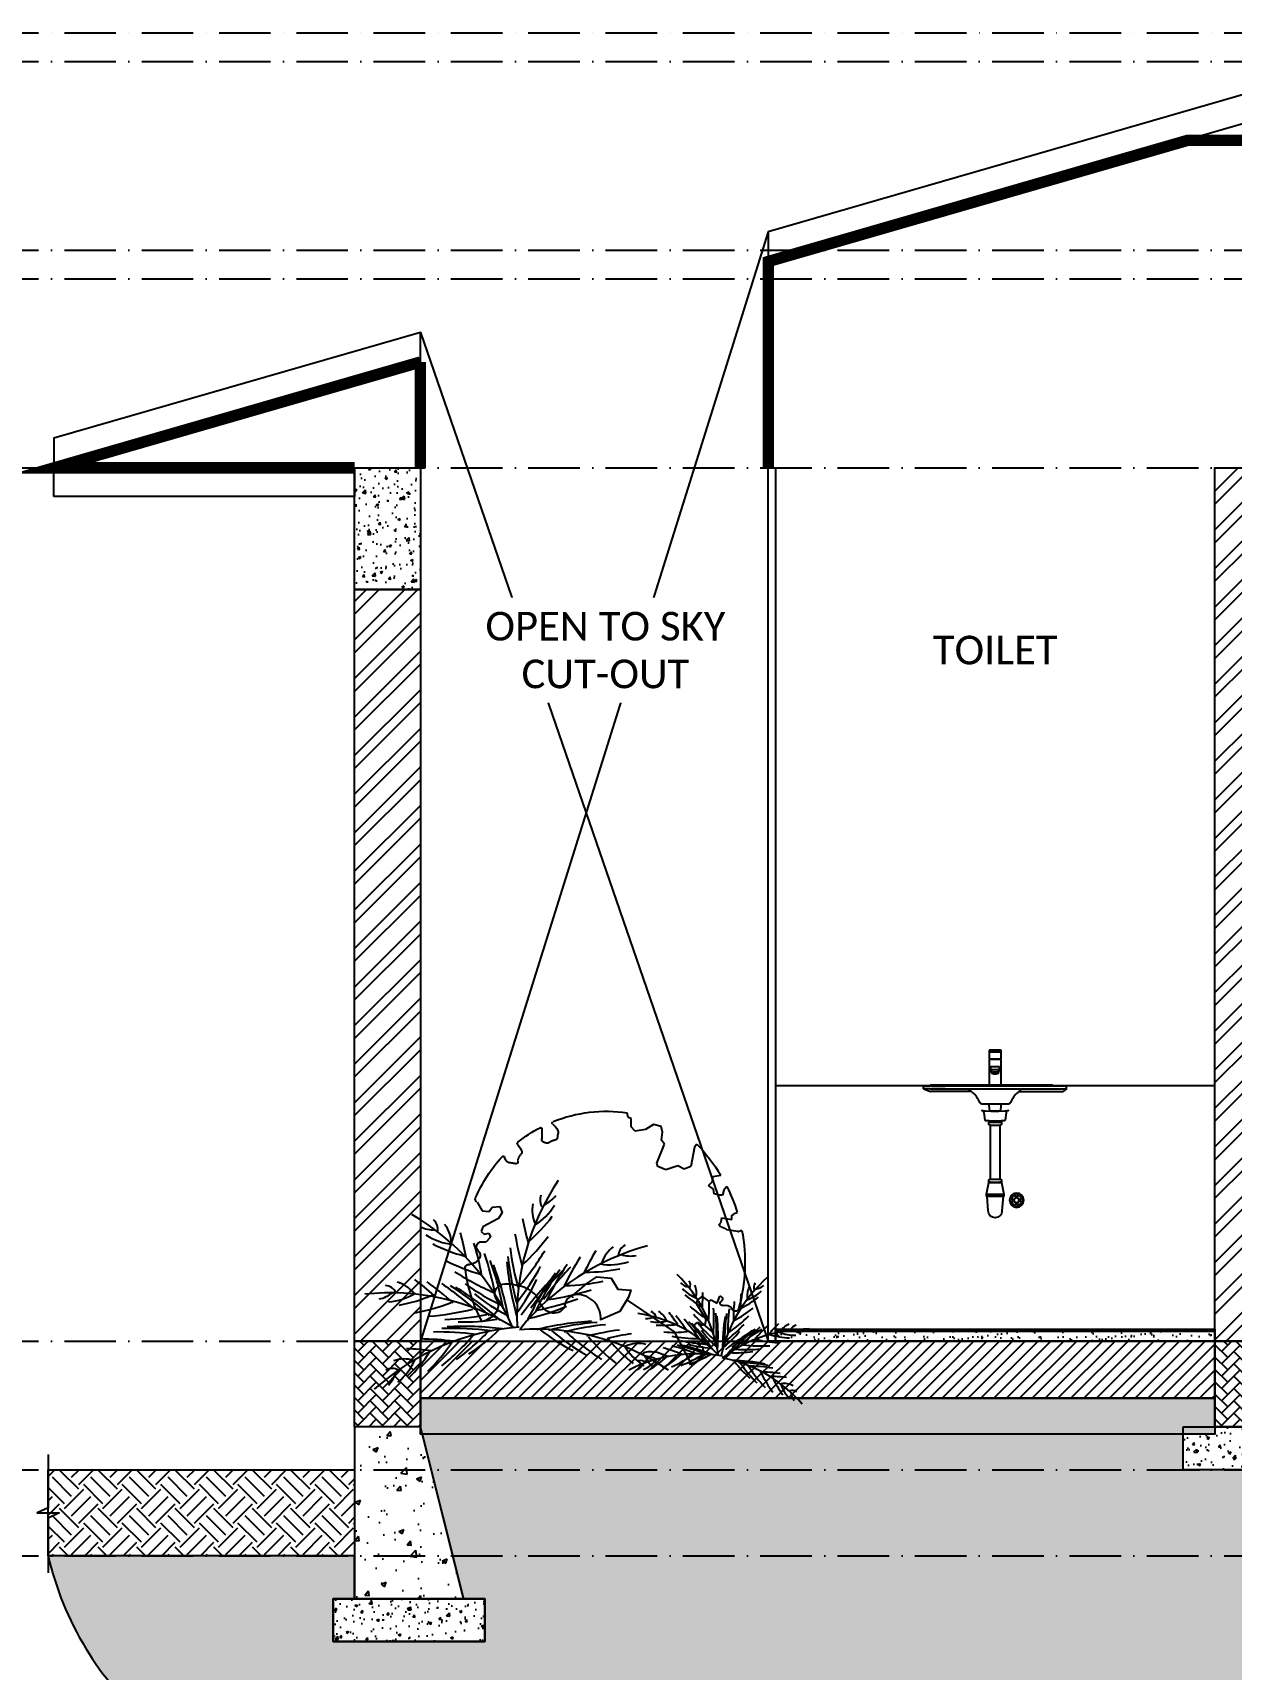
# Model space of a CAD drawing. Header units: millimetres. Extents: x -3567 to 83618, y -21481 to 19784.
# Drawn here: x 30676 to 34863, y -18099 to -12382 of the extents above; entities that cross this region are included whole.
import ezdxf
from ezdxf.xclip import XClip

# ---------------------------------------------------------------- set-up
doc = ezdxf.new("R2010")
doc.units = ezdxf.units.MM
doc.header["$LTSCALE"] = 150
doc.header["$XCLIPFRAME"] = 0
doc.linetypes.add('ACAD_ISO10W100', pattern=[18, 12, -3, 0, -3])
for name, color, linetype in [('ad-Elevation 10', 8, 'Continuous'), ('ad-Glass Sectionline', 140, 'Continuous'), ('ad-Grid', 8, 'ACAD_ISO10W100'), ('ad-Lawn', 65, 'Continuous'), ('ad-Slab', 3, 'Continuous'), ('ad-Text main', 7, 'Continuous'), ('ad-Tile', 120, 'Continuous'), ('ad-Toilet fixtures', 8, 'Continuous'), ('ad-Wall', 240, 'Continuous'), ('ad-Wall hatch', 8, 'Continuous')]:
    doc.layers.add(name, color=color, linetype=linetype)
for name, color, linetype, true_color in [('ad-Landscape', 7, 'Continuous', 0x007f00), ('ad-Primary Roof', 5, 'Continuous', 0x0000ff), ('ad-Ridge', 7, 'Continuous', 0xa56752)]:
    doc.layers.add(name, color=color, linetype=linetype, true_color=true_color)
doc.styles.get("Standard").update_dxf_attribs({"font": 'calibril.ttf'})

# ---------------------------------------------------------------- blocks, each defined once
blk = doc.blocks.new('zw$38DE')
at = {"layer": 'ad-Grid', "ltscale": 0.1}
for points in [[(-27431.1, 4570), (0, 4570)], [(-27431.1, 4470), (-2459.8, 4470), (-2319.6, 4127), (0, 4127)], [(-27431.1, 3810), (0, 3810)], [(-27431.1, 3710), (-2459.8, 3710), (-2319.6, 3367), (0, 3367)], [(-27431.1, 3050), (0, 3050)], [(-27431.1, 0), (0, 0)], [(-27431.1, -450), (0, -450)], [(-27431.1, -750), (-2459.8, -750), (-2319.6, -1093), (0, -1093)]]:
    blk.add_lwpolyline(points, dxfattribs=at)
blk = doc.blocks.new('A$Ccf68a1fe')
at = {"layer": 'ad-Wall hatch', "transparency": 33554687}
h = blk.add_hatch(dxfattribs=at)
h.set_pattern_fill('AR-HBONE', color=256, scale=0.3)
h.set_pattern_definition([(45, (-7e-12, -350), (1e-14, 43.1052), [91.44, -30.48]), (135, (21.553, -328.447), (2e-14, 43.1052), [91.44, -30.48])])
h.paths.add_polyline_path([(0, 0), (230, 0), (230, -300), (0, -300)])
at = {"layer": 'ad-Slab'}
blk.add_lwpolyline([(0, 0), (230, 0), (230, -300), (0, -300), (0, 0)], dxfattribs=at)
blk = doc.blocks.new('A$C46166ea8')
at = {"layer": 'ad-Wall hatch', "transparency": 33554687}
h = blk.add_hatch(dxfattribs=at)
h.set_pattern_fill('AR-CONC', color=256, scale=0.5)
h.set_pattern_definition([(50, (-110, -450), (91.092, -7.97), [9.525, -104.775]), (355, (-110, -450), (-17.622, 95.528), [7.62, -83.82]), (100.451, (-102.41, -450.66), (73.47, 87.559), [8.095, -89.045]), (46.184, (-110, -424.6), (135.54, -21.02), [14.287, -157.162]), (96.636, (-98.7, -426.35), (118.702, 123.713), [12.143, -133.568]), (351.184, (-110, -424.6), (118.7, 123.713), [11.43, -125.73]), (21, (-97.3, -430.95), (75.807, -51.133), [9.525, -104.775]), (326, (-97.3, -430.95), (30.901, 92.094), [7.62, -83.82]), (71.451, (-90.98, -435.21), (106.708, 40.961), [8.095, -89.045]), (37.5, (-110, -450), (1.5443, 42.2775), [0, -82.804, 0, -85.09, 0, -84.1375]), (7.5, (-110, -450), (33.41, 50.0903), [0, -48.514, 0, -80.899, 0, -32.0675]), (327.5, (-138.32, -450), (67.7953, -2.8644), [0, -31.75, 0, -99.06, 0, -131.445]), (317.5, (-151.02, -450), (74.0646, 12.713), [0, -41.275, 0, -65.786, 0, -93.345])])
h.paths.add_polyline_path([(-110, -300), (340, -300), (340, -450), (-110, -450)])
at = {"layer": 'ad-Slab'}
blk.add_lwpolyline([(-110, -300), (340, -300), (340, -450), (-110, -450)], close=True, dxfattribs=at)
blk.add_blockref('A$Ccf68a1fe', (0, 0), dxfattribs=at)
blk = doc.blocks.new('A$Cbf25d250')
at = {"layer": 'ad-Wall hatch', "transparency": 33554687}
h = blk.add_hatch(dxfattribs=at)
h.set_pattern_fill('AR-CONC', color=256, angle=360)
h.set_pattern_definition([(50, (-34434.51, 17846.05), (182.18467, -15.9391), [19.05, -209.55]), (355, (-34434.51, 17846.05), (-35.2434, 191.05685), [15.24, -167.6406]), (100.45144, (-34419.33, 17844.72), (146.94125, 175.11775), [16.19, -178.09024]), (46.1842, (-34434.5, 17896.85), (271.079, -42.0423), [28.575, -314.325]), (96.63556, (-34411.92, 17893.34), (237.4041, 247.4261), [24.285, -267.1356]), (351.18415, (-34434.5, 17896.85), (237.4041, 247.4261), [22.86, -251.4597]), (21, (-34409.11, 17884.15), (151.6144, -102.2652), [19.05, -209.55]), (326, (-34409.11, 17884.15), (61.802, 184.188), [15.24, -167.64]), (71.45145, (-34396.48, 17875.62), (213.4164, 81.9228), [16.19, -178.0899]), (37.5, (-34434.51, 17846.046), (3.0886, 84.55504), [0, -165.608, 0, -170.18, 0, -168.275]), (7.5, (-34434.51, 17846.05), (66.81966, 100.18057), [0, -97.028, 0, -161.798, 0, -64.135]), (327.5, (-34491.15, 17846.046), (135.5906, -5.72874), [0, -63.5, 0, -198.12, 0, -262.89]), (317.5, (-34516.55, 17846.05), (148.12918, 25.4265), [0, -82.55, 0, -131.572, 0, -186.69])])
h.paths.add_polyline_path([(230, -300), (0, -300), (0, -900), (380, -900)])
h = blk.add_hatch(dxfattribs=at)
h.set_pattern_fill('AR-CONC', color=256, scale=0.5, angle=360)
h.set_pattern_definition([(50, (-93712.57, 20339.015), (91.092334, -7.96954), [9.525, -104.775]), (355, (-93712.57, 20339.02), (-17.62171, 95.52842), [7.62, -83.82029]), (100.45144, (-93704.98, 20338.35), (73.47062, 87.558876), [8.095, -89.04512]), (46.1842, (-93712.57, 20364.42), (135.53952, -21.02116), [14.2875, -157.1625]), (96.63556, (-93701.27, 20362.66), (118.70207, 123.71306), [12.14251, -133.5678]), (351.18415, (-93712.57, 20364.42), (118.70207, 123.71306), [11.42998, -125.72987]), (21, (-93699.87, 20358.065), (75.807196, -51.1326), [9.525, -104.775]), (326, (-93699.87, 20358.07), (30.90101, 92.09398), [7.62, -83.82]), (71.45144, (-93693.55, 20353.8), (106.70821, 40.961384), [8.095, -89.04497]), (37.5, (-93712.568, 20339.015), (1.544302, 42.277519), [0, -82.804, 0, -85.09, 0, -84.1375]), (7.5, (-93712.57, 20339.015), (33.409831, 50.090287), [0, -48.514, 0, -80.899, 0, -32.0675]), (327.5, (-93740.89, 20339.015), (67.795298, -2.864372), [0, -31.75, 0, -99.06, 0, -131.445]), (317.5, (-93753.59, 20339.015), (74.06459, 12.713246), [0, -41.275, 0, -65.786, 0, -93.345])])
h.paths.add_polyline_path([(-75, -1050), (455, -1050), (455, -900), (-75, -900)])
at = {"layer": 'ad-Slab'}
for points in [[(230, -300), (0, -300), (0, -900), (380, -900)], [(-75, -1050), (455, -1050), (455, -900), (-75, -900)]]:
    blk.add_lwpolyline(points, close=True, dxfattribs=at)
blk.add_blockref('A$Ccf68a1fe', (0, 0), dxfattribs=at)
blk = doc.blocks.new('A$C7a93c697')
at = {"layer": 'ad-Elevation 10', "transparency": 33554559}
h = blk.add_hatch(dxfattribs=at)
h.set_pattern_fill('EARTH', color=256, scale=25, angle=45)
h.set_pattern_definition([(45, (-65966.8, 18746.05), (9e-14, 224.5064), [158.75, -158.75]), (45, (-66008.9, 18788.14), (9e-14, 224.5064), [158.75, -158.75]), (45, (-66050.99, 18830.24), (9e-14, 224.5064), [158.75, -158.75]), (135, (-66050.99, 18858.3), (-224.5064, 9e-14), [158.75, -158.75]), (135, (-66008.9, 18900.4), (-224.5064, 9e-14), [158.75, -158.75]), (135, (-65966.8, 18942.49), (-224.5064, 9e-14), [158.75, -158.75])])
edge = h.paths.add_edge_path()
edge.add_line((15440, -350), (15440, -125))
edge.add_line((15440, -125), (13620, -125))
edge.add_line((13620, -125), (13620, -300))
edge.add_line((13620, -300), (13730, -300))
edge.add_line((13730, -300), (13730, -450))
edge.add_line((13730, -450), (13280, -450))
edge.add_line((13280, -450), (13280, -325))
edge.add_line((13280, -325), (10715, -325))
edge.add_line((10715, -325), (10715, -450))
edge.add_line((10715, -450), (10265, -450))
edge.add_line((10265, -450), (10265, -300))
edge.add_line((10265, -300), (10375, -300))
edge.add_line((10375, -300), (10375, -125))
edge.add_line((10375, -125), (9105, -125))
edge.add_line((9105, -125), (9105, -300))
edge.add_line((9105, -300), (9215, -300))
edge.add_line((9215, -300), (9215, -450))
edge.add_line((9215, -450), (8765, -450))
edge.add_line((8765, -450), (8765, -300))
edge.add_line((8765, -300), (8875, -300))
edge.add_line((8875, -300), (8875, -125))
edge.add_line((8875, -125), (8090, -125))
edge.add_line((8090, -125), (8090, -425))
edge.add_line((8090, -425), (5760, -425))
edge.add_line((5760, -425), (5760, -125))
edge.add_line((5760, -125), (4975, -125))
edge.add_line((4975, -125), (4975, -350))
edge.add_line((4975, -350), (5085, -350))
edge.add_line((5085, -350), (5085, -500))
edge.add_line((5085, -500), (4635, -500))
edge.add_line((4635, -500), (4635, -350))
edge.add_line((4635, -350), (4745, -350))
edge.add_line((4745, -350), (4745, -125))
edge.add_line((4745, -125), (3235, -125))
edge.add_line((3235, -125), (3235, -300))
edge.add_line((3235, -300), (3345, -300))
edge.add_line((3345, -300), (3345, -450))
edge.add_line((3345, -450), (2895, -450))
edge.add_line((2895, -450), (2895, -325))
edge.add_line((2895, -325), (236.2, -325))
edge.add_line((236.2, -325), (380, -900))
edge.add_line((380, -900), (455, -900))
edge.add_line((455, -900), (455, -1050))
edge.add_line((455, -1050), (-75, -1050))
edge.add_line((-75, -1050), (-75, -900))
edge.add_line((-75, -900), (0, -900))
edge.add_line((0, -900), (0, -750))
edge.add_line((0, -750), (-1070.5, -750))
edge.add_arc((-0.1, -503.2), 1098.5, 192.9831, 229.3833)
edge.add_arc((714.1, 501.2), 2328.5, 232.1325, 264.6824)
edge.add_line((498.3, -1817.3), (17766.5, -1817.3))
edge.add_arc((17823.6, 237.9), 2056, 268.4076, 296.7741)
edge.add_arc((18358.9, -772.1), 913.5, 295.3385, 332.067)
edge.add_line((19165.9, -1200), (18670, -1200))
edge.add_line((18670, -1200), (18670, -1050))
edge.add_line((18670, -1050), (18370, -1050))
edge.add_line((18370, -1050), (18370, -900))
edge.add_line((18370, -900), (18070, -900))
edge.add_line((18070, -900), (18070, -750))
edge.add_line((18070, -750), (15670, -750))
edge.add_line((15670, -750), (15670, -950))
edge.add_line((15670, -950), (15745, -950))
edge.add_line((15745, -950), (15745, -1100))
edge.add_line((15745, -1100), (15215, -1100))
edge.add_line((15215, -1100), (15215, -950))
edge.add_line((15215, -950), (15290, -950))
edge.add_line((15290, -950), (15440, -350))
at = {"layer": 'ad-Lawn', "transparency": 33554559}
h = blk.add_hatch(dxfattribs=at)
h.set_pattern_fill('EARTH', color=256, scale=15, angle=45)
h.set_pattern_definition([(45, (9284.6, -750), (7e-14, 134.7038), [95.25, -95.25]), (45, (9259.35, -724.74), (7e-14, 134.7038), [95.25, -95.25]), (45, (9234.09, -699.49), (7e-14, 134.7038), [95.25, -95.25]), (135, (9234.09, -682.65), (-134.7038, 7e-14), [95.25, -95.25]), (135, (9259.35, -657.39), (-134.7038, 7e-14), [95.25, -95.25]), (135, (9284.6, -632.13), (-134.7038, 7e-14), [95.25, -95.25])])
h.paths.add_polyline_path([(-1070.5, -450), (0, -450), (0, -750), (-1070.5, -750)])
at = {"layer": 'ad-Wall hatch', "transparency": 33554687}
h = blk.add_hatch(dxfattribs=at)
h.set_pattern_fill('ANSI31', color=256, scale=10)
h.set_pattern_definition([(45, (-34284.51, 18746.046), (-22.45064, 22.45064), [])])
h.paths.add_polyline_path([(230, 0), (3005, 0), (3005, -200), (230, -200)])
h = blk.add_hatch(dxfattribs=at)
h.set_pattern_fill('AR-CONC', color=256, scale=0.5)
h.set_pattern_definition([(50, (-34284.51, 18546.046), (91.09233, -7.96954), [9.525, -104.775]), (355, (-34284.51, 18546.05), (-17.62171, 95.52842), [7.62, -83.8203]), (100.45144, (-34276.92, 18545.38), (73.47062, 87.55888), [8.095, -89.04512]), (46.1842, (-34284.51, 18571.45), (135.53952, -21.02116), [14.2875, -157.1625]), (96.63556, (-34273.22, 18569.7), (118.70207, 123.71306), [12.1425, -133.5678]), (351.18415, (-34284.51, 18571.45), (118.70207, 123.71306), [11.43, -125.72987]), (21, (-34271.81, 18565.096), (75.8072, -51.1326), [9.525, -104.775]), (326, (-34271.81, 18565.1), (30.90101, 92.09398), [7.62, -83.82]), (71.45144, (-34265.49, 18560.835), (106.70821, 40.96138), [8.095, -89.04497]), (37.5, (-34284.51, 18546.046), (1.544302, 42.27752), [0, -82.804, 0, -85.09, 0, -84.1375]), (7.5, (-34284.51, 18546.046), (33.40983, 50.090287), [0, -48.514, 0, -80.899, 0, -32.0675]), (327.5, (-34312.832, 18546.046), (67.795298, -2.864372), [0, -31.75, 0, -99.06, 0, -131.445]), (317.5, (-34325.53, 18546.046), (74.06459, 12.713246), [0, -41.275, 0, -65.786, 0, -93.345])])
h.paths.add_polyline_path([(230, -200), (3005, -200), (3005, -325), (230, -325)])
at = {"layer": 'ad-Elevation 10'}
blk.add_lwpolyline([(230, 0), (3005, 0), (3005, -200), (230, -200)], close=True, dxfattribs=at)
blk.add_lwpolyline([(3345, -450), (2895, -450), (2895, -325), (236.2, -325), (380, -900), (455, -900), (455, -1050), (-75, -1050), (-75, -900), (0, -900), (0, -750), (-1070.5, -750, 0.160175), (-715.2, -1337, 0.142988)], format="xyb", dxfattribs=at)
blk.add_lwpolyline([(-1070.5, -396.6), (-1070.5, -582.4), (-1108.8, -600), (-1032.2, -600), (-1070.5, -618.6), (-1070.5, -809.4)], dxfattribs=at)
at = {"layer": 'ad-Lawn'}
blk.add_lwpolyline([(-1070.5, -450), (0, -450), (0, -750), (-1070.5, -750)], close=True, dxfattribs=at)
at = {"layer": 'ad-Slab'}
blk.add_lwpolyline([(230, -200), (3005, -200), (3005, -325), (230, -325)], close=True, dxfattribs=at)
for name, p in [('A$Cbf25d250', (0, 0)), ('A$C46166ea8', (3005, 0))]:
    blk.add_blockref(name, p)
blk = doc.blocks.new('zw$487C')
at = {"layer": 'ad-Wall hatch', "transparency": 33554687}
h = blk.add_hatch(dxfattribs=at)
h.set_pattern_fill('AR-CONC', color=256, scale=0.5)
h.set_pattern_definition([(50, (0, -125), (91.092, -7.97), [9.525, -104.775]), (355, (0, -125), (-17.622, 95.528), [7.62, -83.82]), (100.451, (7.59, -125.66), (73.47, 87.559), [8.095, -89.045]), (46.184, (0, -99.6), (135.54, -21.021), [14.287, -157.162]), (96.636, (11.3, -101.35), (118.702, 123.713), [12.143, -133.568]), (351.184, (0, -99.6), (118.702, 123.713), [11.43, -125.73]), (21, (12.7, -105.95), (75.807, -51.133), [9.525, -104.775]), (326, (12.7, -105.95), (30.901, 92.094), [7.62, -83.82]), (71.451, (19.02, -110.21), (106.708, 40.961), [8.095, -89.045]), (37.5, (0, -125), (1.5443, 42.2775), [0, -82.804, 0, -85.09, 0, -84.1375]), (7.5, (0, -125), (33.41, 50.0903), [0, -48.514, 0, -80.899, 0, -32.0675]), (327.5, (-28.32, -125), (67.7953, -2.8644), [0, -31.75, 0, -99.06, 0, -131.445]), (317.5, (-41.02, -125), (74.0646, 12.713), [0, -41.275, 0, -65.786, 0, -93.345])])
h.paths.add_polyline_path([(0, 425), (230, 425), (230, 0), (0, 0)])
at = {"layer": 'ad-Slab'}
blk.add_lwpolyline([(0, 425), (230, 425), (230, 0), (0, 0)], close=True, dxfattribs=at)
blk = doc.blocks.new('zw$BA34')
for p, q in [((21, 0), (-21, 0)), ((-21, 0), (-21, -30)), ((21, -30), (21, 0)), ((-21, -5.5), (21, -5.5)), ((-21, -30), (-19, -30)), ((-21, -30), (21, -30)), ((-19, -32), (-21, -32)), ((-21, -32), (-21, -121.6)), ((21, -32), (-21, -32)), ((-19, -30), (-19, -32)), ((-15.5, -57.1), (-15.5, -74.1)), ((15.5, -57.1), (-15.5, -57.1)), ((15.5, -74.1), (15.5, -57.1)), ((19, -32), (19, -30)), ((19, -30), (21, -30)), ((21, -32), (19, -32)), ((21, -121.6), (21, -32)), ((-15.5, -67.1), (15.5, -67.1)), ((-15.5, -74.1), (-12, -74.1)), ((-12, -78.9), (-12, -71.1)), ((-9, -78.9), (-8.4, -80.3)), ((8.4, -80.3), (9, -78.9)), ((12, -78.9), (12, -71.1)), ((12, -74.1), (15.5, -74.1)), ((-250.1, -134.8), (-250.1, -123.5)), ((-250.1, -123.5), (-185.4, -123.5)), ((-227, -134.8), (-250.1, -134.8)), ((-250.1, -134.8), (-225.1, -143.5)), ((-227, -134.8), (-222, -134.8)), ((-82.5, -143.5), (-225.1, -143.5)), ((-174.6, -134.8), (-222, -134.8)), ((82.6, -143.5), (237.9, -143.5)), ((250, -134.8), (237.9, -143.5)), ((0, -212.9), (0.1, -212.9)), ((-20.9, -246), (21.1, -246)), ((-20.9, -251.5), (21.1, -251.5)), ((-15.9, -261.5), (16.1, -261.5)), ((-15.9, -450), (16.1, -450)), ((-29.9, -503), (30.1, -503)), ((-27.9, -509), (28.1, -509)), ((-15.9, -460), (16.1, -460)), ((-15.9, -462), (16.1, -462))]:
    blk.add_line(p, q)
for points in [[(767.5, -123.5), (-767.5, -123.5)], [(-222, -134.8), (-95.8, -134.8), (96, -134.8), (250, -134.8), (250, -123.5)], [(72.8, -514.7), (72.8, -509.9)], [(77.3, -514.8), (77.3, -509.9)], [(66.4, -521.2), (61.4, -521.2)], [(66.3, -525.8), (61.4, -525.8)], [(72.8, -532.2), (72.8, -537.1)], [(77.3, -532.3), (77.3, -537.1)], [(83.8, -521.2), (88.7, -521.2)], [(83.8, -525.8), (88.7, -525.8)]]:
    blk.add_lwpolyline(points)
blk.add_lwpolyline([(249.9, -123.5), (200, -123.5), (200, -121.6), (-225.1, -121.6), (-225.1, -123.5)], close=True)
for points in [[(96, -134.8, 0.073224), (78.9, -146.8, 0.099505), (53.6, -182.7, -0.220326), (48.6, -187.2, -0.071091), (44.7, -187.8), (24.2, -187.8), (-24.3, -187.7), (-44.6, -187.7, -0.071131), (-48.4, -187.2, -0.220214), (-53.5, -182.7, 0.099492), (-78.7, -146.8, 0.073225), (-95.8, -134.8)], [(24.2, -187.8, 0.389222), (20.5, -191.1), (18.9, -212, -0.388879), (17.8, -212.9), (-17.7, -212.9, -0.388879), (-18.7, -212), (-20.6, -191.1, 0.388879), (-24.3, -187.7)], [(57.6, -518.4, -0.256931), (70.1, -506)], [(79.8, -506, -0.263132), (92.6, -518.6)], [(70, -541, -0.25847), (57.6, -528.5)], [(92.5, -528.6, -0.257084), (80.1, -541)]]:
    blk.add_lwpolyline(points, format="xyb")
for points in [[(13.5, -212.9), (33.5, -211.5), (38.6, -211.1), (46.7, -209.8), (42.8, -211.3), (40.9, -212.9), (39.2, -215.5), (38.3, -218.3), (34.7, -244.3), (34.3, -245.1), (33.8, -245.6), (33.1, -245.9), (32.7, -246), (21.1, -246), (21.1, -251.5), (22.6, -251.5), (22.6, -257.5, -0.414214), (18.6, -261.5), (16.1, -261.5), (16.1, -450), (18.6, -450, -0.414214), (22.6, -454), (22.6, -460), (16.1, -460), (16.1, -462), (22.6, -462), (30.1, -503), (30.1, -509), (28.1, -509), (24.1, -561, -0.414214), (0.1, -585, -0.414214), (-23.9, -561), (-27.9, -509), (-29.9, -509), (-29.9, -503), (-22.4, -462), (-15.9, -462), (-15.9, -460), (-22.4, -460), (-22.4, -454, -0.414214), (-18.4, -450), (-15.9, -450), (-15.9, -261.5), (-18.4, -261.5, -0.414214), (-22.4, -257.5), (-22.4, -251.5), (-20.9, -251.5), (-20.9, -246), (-32.6, -246), (-33, -245.9), (-33.7, -245.6), (-34.2, -245.1), (-34.6, -244.3), (-38.2, -218.3), (-39, -215.5), (-40.8, -212.9), (-42.7, -211.3), (-46.6, -209.8), (-38.4, -211.1), (-33.3, -211.5), (-13.3, -212.9), (0, -212.9), (0.1, -212.9)], [(75.1, -498.5, 1), (75.1, -548.5, 1)], [(75.1, -514.4, 1), (75.1, -532.6, 1)], [(75.1, -500.2, 1), (75.1, -510.4, 1)], [(56.9, -518.4, 1), (56.9, -528.6, 1)], [(75.1, -536.6, 1), (75.1, -546.8, 1)], [(93.2, -518.4, 1), (93.2, -528.6, 1)]]:
    blk.add_lwpolyline(points, format="xyb", close=True)
for centre, radius in [((75.1, -523.5), 9.09), ((75.1, -505.3), 5.08), ((56.9, -523.5), 5.08), ((75.1, -541.7), 5.08)]:
    blk.add_circle(centre, radius)
for centre, major_axis, start_param, end_param in [((0, -78.9), (12, 0), 1.570796, 4.010736), ((0, -71.1), (12, 0), 0, 3.141593), ((0, -78.9), (8.99, 0), 0, 3.141593), ((0, -80.3), (8.44, 0), 1.570796, 4.712389), ((0, -78.9), (12, 0), 5.414042, 7.853982), ((0, -80.3), (8.44, 0), 4.712389, 7.853982)]:
    blk.add_ellipse(centre, major_axis=major_axis, ratio=0.25, start_param=start_param, end_param=end_param)
blk = doc.blocks.new('TR13')
at = {"layer": 'ad-Landscape'}
for centre, radius, start, end in [((2.274, 0.393), 2.308, 153.8471, 189.8045), ((0.175, 1.225), 0.119, 165.7556, 225.016), ((-0.039, 1.406), 0.275, 300.4086, 330.328), ((0.279, 1.137), 0.284, 174.8554, 213.511), ((-0.316, 1.395), 0.558, 309.4156, 336.9891), ((2.506, 1.862), 2.724, 198.1648, 203.115), ((-1.075, 1.779), 1.451, 318.0291, 330.8083), ((-2.009, -1.216), 2.308, 31.3349, 67.3424), ((-0.935, 1.07), 0.275, 250.8614, 280.7808), ((-0.977, 0.793), 0.119, 356.1734, 55.4338), ((-0.997, 0.657), 0.284, 7.6784, 46.334), ((-3.15, -0.263), 2.724, 18.0744, 23.0247), ((2.477, 1.638), 2.724, 196.5437, 203.1872), ((-1.375, 1.736), 1.774, 319.5294, 331.0874), ((2.005, -1.216), 2.308, 112.6576, 148.6651), ((3.146, -0.263), 2.724, 156.9753, 161.9256), ((0.993, 0.657), 0.284, 133.666, 172.3216), ((0.973, 0.793), 0.119, 124.5662, 183.8266), ((0.931, 1.07), 0.275, 259.2192, 289.1386), ((-0.719, 1.244), 0.558, 244.2003, 271.7738), ((-0.401, 2.033), 1.451, 250.3811, 263.1603), ((-2.981, -0.412), 2.724, 18.0023, 24.6457), ((-2.836, -0.565), 2.724, 17.9053, 26.2647), ((2.474, 1.286), 2.724, 193.659, 203.3783), ((2.469, 1.428), 2.724, 194.9247, 203.2841), ((-2.031, 1.689), 2.391, 326.652, 336.6071), ((2.616, -0.998), 2.724, 143.5319, 151.8914), ((2.832, -0.565), 2.724, 153.7353, 162.0947), ((2.977, -0.412), 2.724, 155.3543, 161.9977), ((0.397, 2.033), 1.451, 276.8397, 289.6189), ((0.714, 1.244), 0.558, 268.2262, 295.7997), ((-0.147, 2.198), 1.774, 250.102, 261.66), ((-2.747, -0.676), 2.724, 17.8111, 27.5304), ((-2.685, -0.762), 2.724, 17.7148, 28.6944), ((2.484, 1.18), 2.724, 192.4951, 203.4746), ((-1.909, 1.362), 2.194, 329.0112, 339.4033), ((-1.648, 1.025), 1.86, 331.1427, 342.4295), ((2.432, -1.164), 2.724, 141.1023, 152.0818), ((2.681, -0.762), 2.724, 151.3056, 162.2852), ((2.509, -1.091), 2.724, 142.2662, 151.9855), ((2.743, -0.676), 2.724, 152.4696, 162.1889), ((0.143, 2.198), 1.774, 278.34, 289.898), ((-2.354, -2.058), 2.724, 55.5314, 60.4817), ((0.378, 2.594), 2.391, 244.5823, 254.5374), ((0.501, 2.268), 2.194, 241.7861, 252.1783), ((-0.505, 2.268), 2.194, 287.8217, 298.2139), ((-0.382, 2.594), 2.391, 285.4626, 295.4177), ((-0.926, -2.022), 2.2, 65.9785, 103.9755), ((-1.406, 0.348), 0.275, 288.3185, 318.2379), ((-1.27, 0.102), 0.119, 33.6304, 92.8909), ((-1.34, 0.618), 0.558, 281.6573, 309.2309), ((-1.204, -0.017), 0.284, 45.1354, 83.791), ((-1.568, 1.437), 1.451, 287.8381, 300.6174), ((-2.168, -2.103), 2.724, 55.4593, 62.1027), ((-1.96, -2.136), 2.724, 55.3623, 63.7217), ((-1.822, -2.17), 2.724, 55.2681, 64.9875), ((-1.72, -2.2), 2.724, 55.1719, 66.1514), ((0.527, 1.842), 1.86, 238.7599, 250.0467), ((-0.531, 1.842), 1.86, 289.9533, 301.2401), ((-1.506, 1.693), 1.774, 287.559, 299.1171), ((-1.33, 2.326), 2.391, 282.0393, 291.9945), ((-1.034, 2.143), 2.194, 279.2432, 289.6353), ((-0.755, 1.82), 1.86, 276.2169, 287.5038), ((0.467, -2.181), 2.2, 63.0377, 101.5351), ((1.201, -2.533), 2.724, 100.8618, 111.8414), ((1.307, -2.526), 2.724, 102.0258, 111.7451), ((1.508, 1.853), 2.194, 237.3779, 247.7701), ((1.449, -2.524), 2.724, 103.2915, 111.6509), ((1.838, 1.966), 2.391, 235.0188, 244.9739), ((1.659, -2.538), 2.724, 104.9105, 111.5539), ((1.85, -2.536), 2.724, 106.5316, 111.4818), ((0.502, -2.259), 2.308, 102.0179, 139.5122), ((-0.372, -2.848), 2.724, 90.0751, 98.4345), ((-0.239, -2.797), 2.724, 89.9809, 99.7003), ((-2.395, 1.179), 2.391, 316.7521, 326.7073), ((-0.138, -2.764), 2.724, 89.8847, 100.8642), ((-2.047, 1.197), 2.194, 313.956, 324.3481), ((-1.633, 1.091), 1.86, 310.9297, 322.2166), ((1.163, 1.602), 1.86, 239.5095, 250.7963), ((1.867, 1.309), 1.774, 227.8962, 239.4542), ((1.869, 1.046), 1.451, 226.3959, 239.1751), ((1.463, 0.299), 0.558, 217.7824, 245.3559), ((1.188, -0.289), 0.284, 83.2222, 121.8778), ((1.28, -0.188), 0.119, 74.1224, 133.3828), ((1.467, 0.021), 0.275, 208.7754, 238.6948), ((-0.562, -2.939), 2.724, 90.1721, 96.8155), ((-2.179, 0.559), 1.774, 322.2718, 333.8299), ((-0.972, -0.722), 0.284, 79.8482, 118.5038), ((-1.445, -0.278), 0.558, 316.3701, 343.9437), ((-0.755, -3.055), 2.724, 90.2442, 95.1945), ((-2.099, 0.266), 1.451, 322.5509, 335.3302), ((-1.095, -0.662), 0.119, 68.3432, 127.6037), ((-1.346, -0.538), 0.275, 323.0313, 352.9507)]:
    blk.add_arc(centre, radius, start, end, dxfattribs=at)
blk = doc.blocks.new('TR22')
at = {"layer": 'ad-Landscape', "color": 0}
for p, q in [((-0.304, 1.043), (-0.302, 1.112)), ((-0.302, 1.112), (-0.281, 1.156)), ((-0.281, 1.156), (-0.215, 1.163)), ((-0.215, 1.163), (-0.155, 1.108)), ((-0.072, 1.08), (-0.033, 1.11)), ((-0.033, 1.11), (-0.02, 1.179)), ((-0.02, 1.179), (0.006, 1.183)), ((0.006, 1.183), (0.022, 1.219)), ((-0.604, 1.063), (-0.589, 1.034)), ((-0.589, 1.034), (-0.589, 0.867)), ((-0.336, 1.014), (-0.304, 1.043)), ((-0.3, 0.844), (-0.336, 1.014)), ((-0.155, 1.108), (-0.072, 1.08)), ((0.577, 0.974), (0.572, 0.965)), ((0.586, 0.985), (0.577, 0.974)), ((0.6, 0.996), (0.586, 0.985)), ((0.628, 1.015), (0.6, 0.996)), ((-0.787, 0.817), (-0.851, 0.839)), ((-0.589, 0.867), (-0.538, 0.835)), ((-0.538, 0.835), (-0.478, 0.853)), ((-0.478, 0.853), (-0.384, 0.803)), ((-0.313, 0.817), (-0.3, 0.844)), ((0.568, 0.917), (0.567, 0.911)), ((0.567, 0.911), (0.567, 0.906)), ((0.567, 0.906), (0.567, 0.902)), ((0.567, 0.902), (0.568, 0.897)), ((0.569, 0.957), (0.568, 0.949)), ((0.568, 0.949), (0.568, 0.942)), ((0.568, 0.942), (0.569, 0.935)), ((0.569, 0.929), (0.568, 0.922)), ((0.568, 0.922), (0.568, 0.917)), ((0.568, 0.897), (0.57, 0.894)), ((0.572, 0.965), (0.569, 0.957)), ((0.569, 0.935), (0.569, 0.929)), ((0.57, 0.894), (0.572, 0.891)), ((0.572, 0.891), (0.576, 0.888)), ((0.576, 0.888), (0.58, 0.885)), ((0.58, 0.885), (0.585, 0.883)), ((0.585, 0.883), (0.59, 0.881)), ((0.59, 0.881), (0.595, 0.879)), ((0.595, 0.879), (0.6, 0.876)), ((0.6, 0.876), (0.605, 0.874)), ((0.605, 0.874), (0.609, 0.871)), ((0.609, 0.871), (0.613, 0.868)), ((0.613, 0.868), (0.617, 0.864)), ((0.617, 0.864), (0.62, 0.861)), ((0.62, 0.861), (0.624, 0.858)), ((0.624, 0.858), (0.627, 0.855)), ((0.627, 0.855), (0.631, 0.852)), ((0.631, 0.852), (0.635, 0.85)), ((0.635, 0.85), (0.639, 0.848)), ((0.639, 0.848), (0.644, 0.847)), ((0.644, 0.847), (0.648, 0.847)), ((0.648, 0.847), (0.653, 0.847)), ((0.653, 0.847), (0.658, 0.847)), ((0.658, 0.847), (0.662, 0.848)), ((0.662, 0.848), (0.667, 0.848)), ((0.667, 0.848), (0.671, 0.849)), ((0.671, 0.849), (0.675, 0.85)), ((0.675, 0.85), (0.679, 0.852)), ((0.679, 0.852), (0.682, 0.853)), ((0.682, 0.853), (0.685, 0.855)), ((0.685, 0.855), (0.688, 0.857)), ((0.688, 0.857), (0.69, 0.86)), ((0.69, 0.86), (0.692, 0.864)), ((0.692, 0.864), (0.693, 0.868)), ((0.693, 0.868), (0.694, 0.873)), ((0.694, 0.879), (0.695, 0.886)), ((0.694, 0.873), (0.694, 0.879)), ((0.695, 0.895), (0.696, 0.904)), ((0.695, 0.886), (0.695, 0.895)), ((0.696, 0.904), (0.698, 0.915)), ((0.698, 0.915), (0.701, 0.928)), ((0.701, 0.928), (0.708, 0.959)), ((-0.919, 0.754), (-0.899, 0.718)), ((-0.899, 0.718), (-0.895, 0.674)), ((-0.825, 0.674), (-0.812, 0.713)), ((-0.812, 0.713), (-0.765, 0.735)), ((-0.791, 0.774), (-0.787, 0.817)), ((-0.765, 0.735), (-0.791, 0.774)), ((-0.384, 0.803), (-0.313, 0.817)), ((0.842, 0.734), (0.841, 0.728)), ((0.841, 0.728), (0.843, 0.723)), ((0.844, 0.741), (0.842, 0.734)), ((0.843, 0.723), (0.845, 0.719)), ((0.85, 0.75), (0.844, 0.741)), ((0.845, 0.719), (0.848, 0.716)), ((0.848, 0.716), (0.85, 0.712)), ((0.859, 0.762), (0.85, 0.75)), ((0.85, 0.712), (0.852, 0.708)), ((0.852, 0.708), (0.854, 0.704)), ((0.854, 0.704), (0.855, 0.7)), ((0.855, 0.7), (0.857, 0.696)), ((0.857, 0.696), (0.858, 0.692)), ((0.89, 0.795), (0.859, 0.762)), ((-0.895, 0.674), (-0.869, 0.67)), ((-0.869, 0.67), (-0.825, 0.674)), ((0.858, 0.692), (0.859, 0.688)), ((0.859, 0.688), (0.86, 0.684)), ((0.86, 0.644), (0.859, 0.642)), ((0.859, 0.642), (0.859, 0.64)), ((0.859, 0.64), (0.859, 0.638)), ((0.859, 0.638), (0.86, 0.636)), ((0.86, 0.684), (0.861, 0.68)), ((0.861, 0.648), (0.86, 0.646)), ((0.86, 0.646), (0.86, 0.644)), ((0.86, 0.636), (0.862, 0.635)), ((0.861, 0.68), (0.862, 0.676)), ((0.862, 0.651), (0.861, 0.648)), ((0.862, 0.676), (0.862, 0.673)), ((0.862, 0.673), (0.863, 0.669)), ((0.863, 0.653), (0.862, 0.651)), ((0.862, 0.635), (0.864, 0.633)), ((0.863, 0.669), (0.863, 0.665)), ((0.863, 0.665), (0.864, 0.662)), ((0.864, 0.659), (0.863, 0.656)), ((0.863, 0.656), (0.863, 0.653)), ((0.864, 0.662), (0.864, 0.659)), ((0.864, 0.633), (0.867, 0.632)), ((0.867, 0.632), (0.869, 0.63)), ((0.869, 0.63), (0.873, 0.629)), ((0.873, 0.629), (0.876, 0.629)), ((0.876, 0.629), (0.88, 0.628)), ((0.88, 0.628), (0.884, 0.628)), ((0.884, 0.628), (0.889, 0.628)), ((0.889, 0.628), (0.893, 0.628)), ((0.893, 0.628), (0.897, 0.628)), ((0.897, 0.628), (0.901, 0.628)), ((0.901, 0.628), (0.905, 0.628)), ((0.905, 0.628), (0.909, 0.628)), ((0.909, 0.628), (0.913, 0.628)), ((0.913, 0.628), (0.916, 0.628)), ((0.916, 0.628), (0.919, 0.628)), ((0.919, 0.628), (0.922, 0.628)), ((0.922, 0.628), (0.924, 0.627)), ((0.924, 0.627), (0.926, 0.627)), ((0.926, 0.627), (0.929, 0.627)), ((0.929, 0.627), (0.932, 0.627)), ((0.932, 0.627), (0.934, 0.627)), ((0.934, 0.627), (0.937, 0.627)), ((0.937, 0.627), (0.941, 0.628)), ((0.941, 0.628), (0.944, 0.629)), ((0.944, 0.629), (0.948, 0.631)), ((0.948, 0.631), (0.952, 0.634)), ((0.952, 0.634), (0.957, 0.638)), ((0.957, 0.638), (0.962, 0.644)), ((0.962, 0.644), (0.979, 0.668)), ((-1.028, 0.543), (-1.044, 0.554)), ((-1.017, 0.534), (-1.028, 0.543)), ((-1.009, 0.526), (-1.017, 0.534)), ((-1.01, 0.492), (-1.009, 0.497)), ((-1.01, 0.488), (-1.01, 0.492)), ((-0.923, 0.484), (-1.01, 0.488)), ((-1.005, 0.52), (-1.009, 0.526)), ((-1.009, 0.497), (-1.007, 0.501)), ((-1.007, 0.501), (-1.006, 0.505)), ((-1.006, 0.505), (-1.004, 0.509)), ((-1.004, 0.514), (-1.005, 0.52)), ((-1.004, 0.509), (-1.004, 0.514)), ((-0.924, 0.476), (-0.923, 0.48)), ((-0.924, 0.471), (-0.924, 0.476)), ((-0.924, 0.467), (-0.924, 0.471)), ((-0.924, 0.463), (-0.924, 0.467)), ((-0.924, 0.459), (-0.924, 0.463)), ((-0.924, 0.456), (-0.924, 0.459)), ((-0.923, 0.452), (-0.924, 0.456)), ((-0.923, 0.48), (-0.923, 0.484)), ((-0.923, 0.448), (-0.923, 0.452)), ((-0.922, 0.445), (-0.923, 0.448)), ((-0.922, 0.442), (-0.922, 0.445)), ((-0.921, 0.439), (-0.922, 0.442)), ((-0.92, 0.437), (-0.921, 0.439)), ((-0.918, 0.434), (-0.92, 0.437)), ((-0.917, 0.432), (-0.918, 0.434)), ((-0.918, 0.415), (-0.916, 0.417)), ((-0.915, 0.43), (-0.917, 0.432)), ((-0.916, 0.417), (-0.915, 0.419)), ((-0.914, 0.428), (-0.915, 0.43)), ((-0.915, 0.419), (-0.913, 0.421)), ((-0.913, 0.426), (-0.914, 0.428)), ((-0.913, 0.424), (-0.913, 0.426)), ((-0.913, 0.423), (-0.913, 0.424)), ((-0.913, 0.421), (-0.913, 0.423)), ((-1.109, 0.411), (-1.102, 0.405)), ((-1.102, 0.405), (-1.096, 0.401)), ((-1.096, 0.401), (-1.09, 0.397)), ((-1.09, 0.397), (-1.085, 0.395)), ((-1.085, 0.395), (-1.081, 0.394)), ((-1.081, 0.394), (-1.077, 0.394)), ((-1.077, 0.394), (-1.074, 0.394)), ((-1.074, 0.394), (-0.983, 0.394)), ((-0.983, 0.394), (-0.98, 0.395)), ((-0.98, 0.395), (-0.978, 0.396)), ((-0.978, 0.396), (-0.976, 0.397)), ((-0.976, 0.397), (-0.973, 0.397)), ((-0.973, 0.397), (-0.971, 0.398)), ((-0.971, 0.398), (-0.968, 0.399)), ((-0.968, 0.399), (-0.966, 0.4)), ((-0.966, 0.4), (-0.963, 0.401)), ((-0.963, 0.401), (-0.959, 0.402)), ((-0.959, 0.402), (-0.955, 0.402)), ((-0.955, 0.402), (-0.951, 0.403)), ((-0.951, 0.403), (-0.947, 0.404)), ((-0.947, 0.404), (-0.943, 0.405)), ((-0.943, 0.405), (-0.939, 0.406)), ((-0.939, 0.406), (-0.935, 0.407)), ((-0.935, 0.407), (-0.931, 0.408)), ((-0.931, 0.408), (-0.927, 0.41)), ((-0.927, 0.41), (-0.924, 0.411)), ((-0.924, 0.411), (-0.921, 0.413)), ((-0.921, 0.413), (-0.918, 0.415)), ((0.943, 0.249), (0.916, 0.202)), ((0.916, 0.202), (0.936, 0.148)), ((0.936, 0.148), (1.055, 0.053)), ((1.007, 0.232), (0.943, 0.249)), ((1.027, 0.192), (1.007, 0.232)), ((1.085, 0.185), (1.027, 0.192)), ((1.14, 0.25), (1.085, 0.185)), ((0.997, 0.009), (0.977, -0.022)), ((1.034, -0.005), (0.997, 0.009)), ((1.061, 0.012), (1.034, -0.005)), ((1.055, 0.053), (1.061, 0.012)), ((0.977, -0.022), (1.007, -0.069)), ((1.007, -0.069), (1.061, -0.08)), ((-1.14, -0.25), (-1.14, -0.253)), ((-1.012, -0.232), (-1.023, -0.17)), ((-0.957, -0.215), (-1.012, -0.232)), ((-0.937, -0.228), (-0.957, -0.215)), ((-0.945, -0.386), (-0.845, -0.271)), ((-0.877, -0.199), (-0.937, -0.228)), ((-0.842, -0.241), (-0.877, -0.199)), ((-0.845, -0.271), (-0.842, -0.241)), ((-0.944, -0.428), (-0.945, -0.386)), ((1.119, -0.283), (1.11, -0.279)), ((-0.914, -0.439), (-0.944, -0.428)), ((-0.928, -0.518), (-0.876, -0.498)), ((-0.88, -0.419), (-0.914, -0.439)), ((-0.855, -0.446), (-0.88, -0.419)), ((-0.876, -0.498), (-0.855, -0.446))]:
    blk.add_line(p, q, dxfattribs=at)
for points in [[(0.198, -0.403), (0.206, -0.387), (0.104, -0.264), (0.03, -0.194), (-0.09, -0.182), (-0.162, -0.264), (-0.274, -0.254), (-0.264, -0.315)], [(-0.264, -0.315), (-0.213, -0.448), (-0.066, -0.547)]]:
    blk.add_lwpolyline(points, dxfattribs=at)
at = {"layer": 'ad-Landscape'}
blk.add_lwpolyline([(-0.897, -0.79), (-0.699, -0.535), (-0.261, -0.342)], dxfattribs=at)
blk.add_lwpolyline([(-0.067, -0.548, -0.199676), (0.012, -0.409, -0.201496), (0.165, -0.368, -0.375294), (0.255, -0.471, 0.415016), (0.346, -0.561, 0.267795), (0.467, -0.491, -0.219193), (0.604, -0.393, -0.074367), (0.768, -0.387, -0.166396), (0.836, -0.419, -0.413544), (0.838, -0.527, 0.337297), (0.823, -0.651, 0.078842), (0.865, -0.702, 0.078758), (0.92, -0.737)], format="xyb", dxfattribs=at)
at = {"layer": 'ad-Landscape', "color": 0}
for centre, radius, start, end in [((-0.012, 0.02), 1.2, 57.8173, 88.409), ((0.236, -0.109), 1.442, 125.6217, 138.9315), ((0.621, 1.025), 0.012, 304.035, 57.8173), ((0.72, 0.956), 0.012, 52.0037, 166.03), ((-0.012, 0.02), 1.2, 41.2936, 52.0037), ((0.236, -0.109), 1.442, 143.2419, 152.6325), ((0.881, 0.804), 0.012, 317.0334, 41.2936), ((0.989, 0.661), 0.012, 32.6594, 144.2429), ((-0.012, 0.02), 1.2, 12.739, 32.6594), ((0.236, -0.109), 1.442, 158.87, 185.512), ((1.13, 0.278), 0.03, 291.0497, 12.739), ((1.032, -0.116), 0.0464, 303.8444, 50.9538), ((-1.169, -0.244), 0.03, 185.512, 343.8826), ((-1.097, -0.308), 0.0721, 63.9533, 126.5176), ((-1.056, -0.226), 0.0194, 243.9533, 46.9493), ((-1.027, -0.194), 0.0242, 81.8968, 226.9493), ((1.086, -0.197), 0.0511, 123.8444, 197.2984), ((1.136, -0.181), 0.103, 197.2984, 260.2938), ((-0.012, 0.02), 1.2, 320.9221, 343.6844), ((1.111, -0.309), 0.03, 343.6844, 92.1624), ((-0.892, -0.548), 0.0464, 139.4794, 246.5888), ((-1.063, -0.608), 0.103, 316.8575, 353.1348), ((-0.012, 0.02), 1.2, 215.5632, 222.4456), ((-0.954, -0.574), 0.0463, 262.1367, 339.4606)]:
    blk.add_arc(centre, radius, start, end, dxfattribs=at)
blk = doc.blocks.new('zw$7EC1')
at = {"layer": 'ad-Landscape', "xscale": -412.459459464915, "yscale": 412.4594594635934, "zscale": 412.4594594634672, "rotation": 349.8482103826396}
blk.add_blockref('TR22', (168.6, 300.4), dxfattribs=at)
at = {"layer": 'ad-Landscape', "color": 3, "xscale": 371.7714047588047, "yscale": 371.7714047588047, "zscale": 371.7714047588047, "rotation": 352.4468819518881}
blk.add_blockref('TR13', (-136.3, 50.4), dxfattribs=at)
at = {"layer": 'ad-Landscape', "color": 104, "xscale": 223.0628428573713, "yscale": 223.0628428573713, "zscale": 223.0628428573713, "rotation": 337.6020414040113}
blk.add_blockref('TR13', (576.7, -51.1), dxfattribs=at)
blk = doc.blocks.new('A$C30163561')
at = {"layer": 'ad-Elevation 10'}
h = blk.add_hatch(dxfattribs=at)
h.set_pattern_fill('AR-SAND', color=256)
h.set_pattern_definition([(37.5, (-13477.884, -6809.993), (-1.60003, 48.94132), [0, -38.608, 0, -43.18, 0, -41.275]), (7.5, (-13477.884, -6809.99), (44.9523, 71.6825), [0, -20.828, 0, -34.798, 0, -13.335]), (327.5, (-13509.126, -6809.993), (79.09924, 0.14372), [0, -12.7, 0, -45.72, 0, -59.69]), (317.5, (-13509.126, -6809.99), (76.35565, 22.29293), [0, -6.35, 0, -29.972, 0, -34.29])])
h.paths.add_polyline_path([(-12150, 34), (-10615, 34), (-10615, 0), (-12150, 0)])
at = {"layer": 'ad-Tile'}
h = blk.add_hatch(dxfattribs=at)
h.set_pattern_fill('_USER', color=256, scale=25, angle=90, pattern_type=0)
h.set_pattern_definition([(90, (-13477.884, -6817.993), (-25, 2e-15), [])])
h.paths.add_polyline_path([(-12150, 42), (-10615, 42), (-10615, 34), (-12150, 34)])
at = {"layer": 'ad-Wall hatch', "transparency": 33554687}
h = blk.add_hatch(dxfattribs=at)
h.set_pattern_fill('ANSI32', color=256, scale=10)
h.set_pattern_definition([(45, (-10615, 3e-10), (-67.352, 67.352), []), (45, (-10570.1, 3e-10), (-67.352, 67.352), [])])
h.paths.add_polyline_path([(-10500, 3050), (-10500, 0), (-10615, 0), (-10615, 3050)])
h = blk.add_hatch(dxfattribs=at)
h.set_pattern_fill('ANSI32', color=256, scale=10)
h.set_pattern_definition([(45, (-13505, 3e-10), (-67.352, 67.352), []), (45, (-13460.1, 3e-10), (-67.352, 67.352), [])])
h.paths.add_polyline_path([(-13390, 2625), (-13390, 0), (-13620, 0), (-13620, 2625)])
at = {"layer": 'ad-Elevation 10'}
for points in [[(-12175, 3874.7), (-13390, 0)], [(-13390, 3523.4), (-12175, 0)]]:
    blk.add_lwpolyline(points, dxfattribs=at)
at = {"layer": 'ad-Elevation 10', "elevation": 0}
blk.add_lwpolyline([(-12150, 34), (-10615, 34), (-10615, 0), (-12150, 0)], close=True, dxfattribs=at)
at = {"layer": 'ad-Glass Sectionline'}
blk.add_lwpolyline([(-12175, 3050), (-12150, 3050), (-12150, 0), (-12175, 0)], close=True, dxfattribs=at)
at = {"layer": 'ad-Tile', "elevation": 0}
blk.add_lwpolyline([(-12150, 42), (-10615, 42), (-10615, 34), (-12150, 34)], close=True, dxfattribs=at)
at = {"layer": 'ad-Wall'}
for points in [[(-10500, 3050), (-10500, 0), (-10615, 0), (-10615, 3050)], [(-13390, 2625), (-13390, 0), (-13620, 0), (-13620, 2625)]]:
    blk.add_lwpolyline(points, close=True, dxfattribs=at)
at = {"layer": 'ad-Landscape', "rotation": 360}
blk.add_blockref('zw$7EC1', (-12916, 0), dxfattribs=at)
at = {"layer": 'ad-Slab'}
blk.add_blockref('zw$487C', (-13620, 2625), dxfattribs=at)
at = {"layer": 'ad-Toilet fixtures'}
blk.add_blockref('zw$BA34', (-11382.5, 1015.5), dxfattribs=at)
at = {"layer": 'ad-Text main', "insert": (-11382, 2413.1), "char_height": 100, "width": 531.957, "attachment_point": 5, "bg_fill": 2}
blk.add_mtext('TOILET', dxfattribs=at)
at = {"layer": 'ad-Text main', "insert": (-12743.6, 2413.1), "char_height": 100, "width": 865.319, "attachment_point": 5, "bg_fill": 2}
blk.add_mtext('OPEN TO SKY CUT-OUT', dxfattribs=at)
blk = doc.blocks.new('A$C838d95fb')
blk.add_lwpolyline([(-14670, -100), (-14670, 0), (-13620, 0), (-13620, -100)], close=True)
at = {"layer": 'ad-Elevation 10'}
blk.add_lwpolyline([(-10710.2, 1147.5), (-9770, 1420), (-8185, 1420), (-8185, 1520), (-9770, 1520), (-11070.5, 1144)], dxfattribs=at)
at = {"layer": 'ad-Primary Roof', "const_width": 40}
for points in [[(-8185, 1144), (-10710.2, 1144), (-12175, 720.8), (-12175, 0)], [(-13620, 0), (-14670, 0), (-13390, 369.8)], [(-13390, 369.8), (-13390, 0)]]:
    blk.add_lwpolyline(points, dxfattribs=at)
at = {"layer": 'ad-Ridge'}
for points in [[(-12175, 723), (-10710.2, 1147.5)], [(-11070.5, 1144), (-12175, 824.7), (-12175, 720.8), (-11070.5, 1040.1)]]:
    blk.add_lwpolyline(points, dxfattribs=at)
blk.add_lwpolyline([(-13390, 370.9), (-13390, 473.4), (-14670, 103.4), (-14670, 0)], close=True, dxfattribs=at)

msp = doc.modelspace()

# ---------------------------------------------------------------- block references
ref = msp.add_blockref('zw$38DE', (54565.1, -16952.2))
XClip(ref).set_block_clipping_path([(-25399.0034354958, -2140.6281090206), (349.01197073, 5188.3683916222)])

# ---------------------------------------------------------------- next in the draw order: block references
msp.add_blockref('A$C30163561', (45420.4, -16952.2))

# ---------------------------------------------------------------- next in the draw order: block references
for name, p in [('A$C838d95fb', (45420.4, -13902.2)), ('A$C7a93c697', (31800.4, -16952.2))]:
    msp.add_blockref(name, p)

doc.saveas('drawing.dxf')
